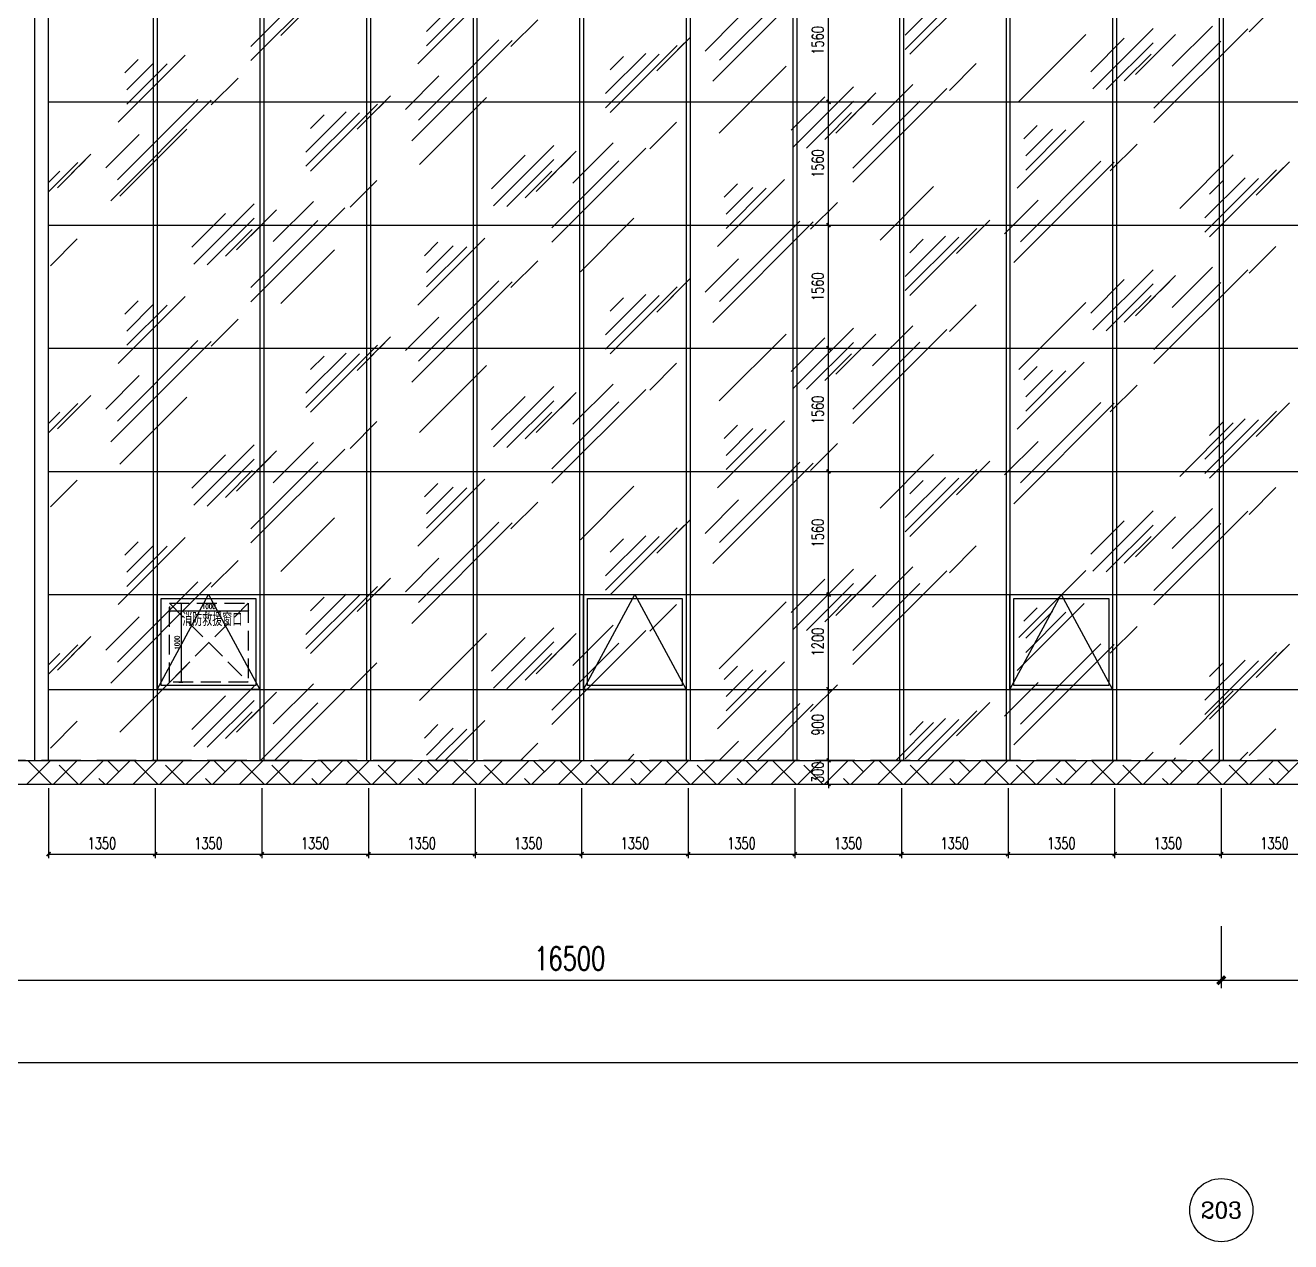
# Model space of a CAD drawing. Extents: x -2377130 to 293730, y -2 to 754590.
# Drawn here: x -1351760 to -1335735, y 511142 to 526549 of the extents above; entities that cross this region are included whole.
import ezdxf
from ezdxf.enums import TextEntityAlignment as Align

# ---------------------------------------------------------------- set-up
doc = ezdxf.new("R2010")
doc.units = 0
doc.header["$LTSCALE"] = 1000
doc.header["$MEASUREMENT"] = 0
for name, pattern in [('__DASH', [0.35, 0.25, -0.1]), ('DASH', [0.35, 0.25, -0.1]), ('DOTE', [2.42, 2, -0.2, 0.02, -0.2])]:
    doc.linetypes.add(name, pattern=pattern)
doc.layers.get('Defpoints').update_dxf_attribs({"color": 210})
for name, color, linetype in [('A-AXIS-D', 1, 'Continuous'), ('A-AXIS-DOTE', 14, 'DOTE'), ('A-AXIS-DP', 126, 'Continuous'), ('A-HATCH-2', 251, 'Continuous'), ('A-LIN-V', 9, 'Continuous'), ('A-WINDOW', 140, 'Continuous'), ('AS-WALL', 40, 'Continuous'), ('PUB_DIM', 3, 'Continuous'), ('PUB_TEXT', 7, 'Continuous'), ('建-文字', 7, 'Continuous')]:
    doc.layers.add(name, color=color, linetype=linetype)
doc.layers.add('A-WALL-HATCH', color=8, linetype='Continuous', lineweight=13)
doc.styles.add('_TCH_AXIS', font='COMPLEX', dxfattribs={"bigfont": 'GBCBIG'})
doc.styles.add('_TCH_DIM_T3', font='SIMPLEX', dxfattribs={"width": 0.705882, "bigfont": 'GBCBIG'})
doc.styles.add('A-DIM_T3', font='SIMPLEX', dxfattribs={"width": 0.705882, "bigfont": 'GBCBIG'})
doc.styles.add('A-STANDARD', font='SIMPLEX', dxfattribs={"bigfont": 'GBCBIG'})
doc.dimstyles.new('_TCH_ARCH&&20', dxfattribs={"dimtxt": 59.5, "dimasz": 20, "dimexe": 20, "dimexo": 20, "dimgap": 25.25, "dimtad": 1, "dimdec": 0, "dimzin": 0, "dimdsep": 46, "dimtxsty": '_TCH_DIM_T3', "dimblk": 'ARCHTICK', "dimcen": 0.09, "dimclrt": 7, "dimazin": 2, "dimtfac": 1, "dimtdec": 0, "dimtix": 1, "dimtmove": 2, "dimatfit": 3, "dimfxl": 0, "dimtolj": 1, "dimtzin": 0, "dimarcsym": 0})
doc.dimstyles.new('A-DIM&&100', dxfattribs={"dimtxt": 297.5, "dimasz": 100, "dimexe": 100, "dimexo": 100, "dimgap": 126.25, "dimtad": 1, "dimdec": 0, "dimzin": 0, "dimdsep": 46, "dimtxsty": 'A-DIM_T3', "dimblk": 'ARCHTICK', "dimcen": 0.09, "dimclrt": 7, "dimazin": 2, "dimtfac": 1, "dimtdec": 0, "dimtix": 1, "dimtmove": 2, "dimatfit": 3, "dimfxl": 0, "dimtolj": 1, "dimtzin": 0, "dimarcsym": 0})

# ---------------------------------------------------------------- blocks, each defined once
blk = doc.blocks.new('_ArchTick')
at = {"color": 0, "linetype": 'ByBlock', "const_width": 0.4}
blk.add_lwpolyline([(-0.5, -0.5), (0.5, 0.5)], dxfattribs=at)
blk = doc.blocks.new('*D737')
at = {"layer": 'A-AXIS-D', "color": 0, "lineweight": -2}
for p, q in [((-1370265, 515140), (-1370265, 513313)), ((-1286465, 515140), (-1286465, 513313)), ((-1370265, 513413), (-1286465, 513413))]:
    blk.add_line(p, q, dxfattribs=at)
at = {"layer": 'Defpoints', "color": 0}
for p in [(-1370265, 515240), (-1286465, 515240), (-1286465, 513413)]:
    blk.add_point(p, dxfattribs=at)
at = {"layer": 'A-AXIS-D', "color": 0, "lineweight": -2, "xscale": 100, "yscale": 100, "zscale": 100, "rotation": 180}
blk.add_blockref('_ArchTick', (-1370265, 513413), dxfattribs=at)
at = {"layer": 'A-AXIS-D', "color": 0, "lineweight": -2, "xscale": 100, "yscale": 100, "zscale": 100}
blk.add_blockref('_ArchTick', (-1286465, 513413), dxfattribs=at)
at = {"layer": 'A-AXIS-D', "color": 7, "insert": (-1328365, 513688), "char_height": 297.5, "attachment_point": 5, "style": 'A-DIM_T3'}
blk.add_mtext('\\A1;83800', dxfattribs=at)
blk = doc.blocks.new('*D728')
at = {"layer": 'A-AXIS-D', "color": 0, "lineweight": -2}
for p, q in [((-1336615, 515140), (-1336615, 514353)), ((-1320115, 515140), (-1320115, 514353)), ((-1336615, 514453), (-1320115, 514453))]:
    blk.add_line(p, q, dxfattribs=at)
at = {"layer": 'Defpoints', "color": 0}
for p in [(-1336615, 515240), (-1320115, 515240), (-1320115, 514453)]:
    blk.add_point(p, dxfattribs=at)
at = {"layer": 'A-AXIS-D', "color": 0, "lineweight": -2, "xscale": 100, "yscale": 100, "zscale": 100, "rotation": 180}
blk.add_blockref('_ArchTick', (-1336615, 514453), dxfattribs=at)
at = {"layer": 'A-AXIS-D', "color": 0, "lineweight": -2, "xscale": 100, "yscale": 100, "zscale": 100}
blk.add_blockref('_ArchTick', (-1320115, 514453), dxfattribs=at)
at = {"layer": 'A-AXIS-D', "color": 7, "insert": (-1328365, 514728), "char_height": 297.5, "attachment_point": 5, "style": 'A-DIM_T3'}
blk.add_mtext('\\A1;16500', dxfattribs=at)
blk = doc.blocks.new('*D727')
at = {"layer": 'A-AXIS-D', "color": 0, "lineweight": -2}
for p, q in [((-1353115, 515140), (-1353115, 514353)), ((-1336615, 515140), (-1336615, 514353)), ((-1353115, 514453), (-1336615, 514453))]:
    blk.add_line(p, q, dxfattribs=at)
at = {"layer": 'Defpoints', "color": 0}
for p in [(-1353115, 515240), (-1336615, 515240), (-1336615, 514453)]:
    blk.add_point(p, dxfattribs=at)
at = {"layer": 'A-AXIS-D', "color": 0, "lineweight": -2, "xscale": 100, "yscale": 100, "zscale": 100, "rotation": 180}
blk.add_blockref('_ArchTick', (-1353115, 514453), dxfattribs=at)
at = {"layer": 'A-AXIS-D', "color": 0, "lineweight": -2, "xscale": 100, "yscale": 100, "zscale": 100}
blk.add_blockref('_ArchTick', (-1336615, 514453), dxfattribs=at)
at = {"layer": 'A-AXIS-D', "color": 7, "insert": (-1344865, 514728), "char_height": 297.5, "attachment_point": 5, "style": 'A-DIM_T3'}
blk.add_mtext('\\A1;16500', dxfattribs=at)
blk = doc.blocks.new('*D717')
at = {"layer": 'Defpoints', "color": 0}
for p in [(-1349936, 519207), (-1348936, 519207), (-1348936, 519134)]:
    blk.add_point(p, dxfattribs=at)
at = {"layer": 'PUB_DIM', "color": 0, "lineweight": -2}
for p, q in [((-1349936, 519187), (-1349936, 519114)), ((-1349936, 519134), (-1348936, 519134)), ((-1348936, 519187), (-1348936, 519114))]:
    blk.add_line(p, q, dxfattribs=at)
at = {"layer": 'PUB_DIM', "color": 0, "lineweight": -2, "xscale": 20, "yscale": 20, "zscale": 20, "rotation": 180}
blk.add_blockref('_ArchTick', (-1349936, 519134), dxfattribs=at)
at = {"layer": 'PUB_DIM', "color": 0, "lineweight": -2, "xscale": 20, "yscale": 20, "zscale": 20}
blk.add_blockref('_ArchTick', (-1348936, 519134), dxfattribs=at)
at = {"layer": 'PUB_DIM', "color": 7, "insert": (-1349436, 519189), "char_height": 59.5, "attachment_point": 5, "style": '_TCH_DIM_T3'}
blk.add_mtext('\\A1;1000', dxfattribs=at)
blk = doc.blocks.new('*D718')
at = {"layer": 'Defpoints', "color": 0}
for p in [(-1349835, 519229), (-1349783, 519229), (-1349835, 518229)]:
    blk.add_point(p, dxfattribs=at)
at = {"layer": 'PUB_DIM', "color": 0, "lineweight": -2}
for p, q in [((-1349815, 519229), (-1349763, 519229)), ((-1349783, 518229), (-1349783, 519229)), ((-1349815, 518229), (-1349763, 518229))]:
    blk.add_line(p, q, dxfattribs=at)
at = {"layer": 'PUB_DIM', "color": 0, "lineweight": -2, "xscale": 20, "yscale": 20, "zscale": 20}
for p, rotation in [((-1349783, 519229), 90), ((-1349783, 518229), 270)]:
    blk.add_blockref('_ArchTick', p, dxfattribs=dict(at, rotation=rotation))
at = {"layer": 'PUB_DIM', "color": 7, "insert": (-1349838, 518729), "char_height": 59.5, "attachment_point": 5, "rotation": 90, "style": '_TCH_DIM_T3'}
blk.add_mtext('\\A1;1000', dxfattribs=at)

msp = doc.modelspace()

# ---------------------------------------------------------------- linework, layer by layer
at = {"layer": 'A-AXIS-D', "color": 8}
msp.add_circle((-1336613.9, 511541.7), 400, dxfattribs=at)
at = {"layer": 'A-AXIS-DOTE', "color": 8, "linetype": '__DASH', "ltscale": 2}
msp.add_line((-1278255.9, 517237.5), (-1378474.1, 517237.5), dxfattribs=at)
at = {"layer": 'A-AXIS-DP', "color": 8}
for p, q in [((-1341587.5, 525577.5), (-1341587.5, 527137.5)), ((-1341750, 525577.5), (-1341537.5, 525577.5)), ((-1341750, 525577.5), (-1341537.5, 525577.5)), ((-1341587.5, 524017.5), (-1341587.5, 525577.5)), ((-1341750, 524017.5), (-1341537.5, 524017.5)), ((-1341750, 524017.5), (-1341537.5, 524017.5)), ((-1341587.5, 522457.5), (-1341587.5, 524017.5)), ((-1341750, 522457.5), (-1341537.5, 522457.5)), ((-1341750, 522457.5), (-1341537.5, 522457.5)), ((-1341587.5, 520897.5), (-1341587.5, 522457.5)), ((-1341750, 520897.5), (-1341537.5, 520897.5)), ((-1341750, 520897.5), (-1341537.5, 520897.5)), ((-1341587.5, 519337.5), (-1341587.5, 520897.5)), ((-1341750, 519337.5), (-1341537.5, 519337.5)), ((-1341750, 519337.5), (-1341537.5, 519337.5)), ((-1341587.5, 518137.5), (-1341587.5, 519337.5)), ((-1341750, 518137.5), (-1341537.5, 518137.5)), ((-1341750, 518137.5), (-1341537.5, 518137.5)), ((-1341587.5, 517237.5), (-1341587.5, 518137.5)), ((-1341587.5, 517237.5), (-1341587.5, 517287.5)), ((-1341750, 517237.5), (-1341537.5, 517237.5)), ((-1341750, 517237.5), (-1341537.5, 517237.5)), ((-1341587.5, 516937.5), (-1341587.5, 517237.5)), ((-1351465, 516887.5), (-1351465, 516000)), ((-1350115, 516887.5), (-1350115, 516000)), ((-1350115, 516887.5), (-1350115, 516000)), ((-1348765, 516887.5), (-1348765, 516000)), ((-1348765, 516887.5), (-1348765, 516000)), ((-1347415, 516887.5), (-1347415, 516000)), ((-1347415, 516887.5), (-1347415, 516000)), ((-1346065, 516887.5), (-1346065, 516000)), ((-1346065, 516887.5), (-1346065, 516000)), ((-1344715, 516887.5), (-1344715, 516000)), ((-1344715, 516887.5), (-1344715, 516000)), ((-1343365, 516887.5), (-1343365, 516000)), ((-1343365, 516887.5), (-1343365, 516000)), ((-1342015, 516887.5), (-1342015, 516000)), ((-1342015, 516887.5), (-1342015, 516000)), ((-1341750, 516937.5), (-1341537.5, 516937.5)), ((-1341587.5, 516937.5), (-1341587.5, 516887.5)), ((-1340665, 516887.5), (-1340665, 516000)), ((-1340665, 516887.5), (-1340665, 516000)), ((-1339315, 516887.5), (-1339315, 516000)), ((-1339315, 516887.5), (-1339315, 516000)), ((-1337965, 516887.5), (-1337965, 516000)), ((-1337965, 516887.5), (-1337965, 516000)), ((-1336615, 516887.5), (-1336615, 516000)), ((-1336615, 516887.5), (-1336615, 516000)), ((-1351465, 516050), (-1350115, 516050)), ((-1350115, 516050), (-1348765, 516050)), ((-1348765, 516050), (-1347415, 516050)), ((-1347415, 516050), (-1346065, 516050)), ((-1346065, 516050), (-1344715, 516050)), ((-1344715, 516050), (-1343365, 516050)), ((-1343365, 516050), (-1342015, 516050)), ((-1342015, 516050), (-1340665, 516050)), ((-1340665, 516050), (-1339315, 516050)), ((-1339315, 516050), (-1337965, 516050)), ((-1337965, 516050), (-1336615, 516050)), ((-1336615, 516050), (-1335265, 516050))]:
    msp.add_line(p, q, dxfattribs=at)
at = {"layer": 'A-HATCH-2', "color": 8, "linetype": 'Continuous'}
for p, q in [((-1351637.9, 517237.5), (-1351637.9, 534887.5)), ((-1351741.6, 516937.5), (-1351441.6, 517237.5)), ((-1351427.8, 516937.5), (-1351727.8, 517237.5)), ((-1351404.8, 516937.5), (-1351104.8, 517237.5)), ((-1351091, 516937.5), (-1351332.1, 517178.6)), ((-1351068.1, 516937.5), (-1350768.1, 517237.5)), ((-1350731.3, 516937.5), (-1350431.3, 517237.5)), ((-1350574.4, 517094.4), (-1350717.5, 517237.5)), ((-1350394.6, 516937.5), (-1350094.6, 517237.5)), ((-1350080.7, 516937.5), (-1350380.7, 517237.5)), ((-1350057.8, 516937.5), (-1349757.8, 517237.5)), ((-1349744, 516937.5), (-1349985.1, 517178.6)), ((-1349721, 516937.5), (-1349421, 517237.5)), ((-1349384.3, 516937.5), (-1349084.3, 517237.5)), ((-1349227.4, 517094.4), (-1349370.4, 517237.5)), ((-1349047.5, 516937.5), (-1348747.5, 517237.5)), ((-1348733.7, 516937.5), (-1349033.7, 517237.5)), ((-1348710.8, 516937.5), (-1348410.8, 517237.5)), ((-1348396.9, 516937.5), (-1348638, 517178.6)), ((-1348374, 516937.5), (-1348074, 517237.5)), ((-1348037.2, 516937.5), (-1347737.2, 517237.5)), ((-1347880.3, 517094.4), (-1348023.4, 517237.5)), ((-1347700.5, 516937.5), (-1347400.5, 517237.5)), ((-1347386.6, 516937.5), (-1347686.6, 517237.5)), ((-1347363.7, 516937.5), (-1347063.7, 517237.5)), ((-1347049.9, 516937.5), (-1347291, 517178.6)), ((-1347027, 516937.5), (-1346727, 517237.5)), ((-1346690.2, 516937.5), (-1346390.2, 517237.5)), ((-1346533.3, 517094.4), (-1346676.4, 517237.5)), ((-1346353.4, 516937.5), (-1346053.4, 517237.5)), ((-1346039.6, 516937.5), (-1346339.6, 517237.5)), ((-1346016.7, 516937.5), (-1345716.7, 517237.5)), ((-1345702.8, 516937.5), (-1345943.9, 517178.6)), ((-1345679.9, 516937.5), (-1345379.9, 517237.5)), ((-1345343.2, 516937.5), (-1345043.2, 517237.5)), ((-1345186.2, 517094.4), (-1345329.3, 517237.5)), ((-1345006.4, 516937.5), (-1344706.4, 517237.5)), ((-1344692.6, 516937.5), (-1344992.6, 517237.5)), ((-1344669.6, 516937.5), (-1344369.6, 517237.5)), ((-1344355.8, 516937.5), (-1344596.9, 517178.6)), ((-1344332.9, 516937.5), (-1344032.9, 517237.5)), ((-1343996.1, 516937.5), (-1343696.1, 517237.5)), ((-1343839.2, 517094.4), (-1343982.3, 517237.5)), ((-1343659.4, 516937.5), (-1343359.4, 517237.5)), ((-1343345.5, 516937.5), (-1343645.5, 517237.5)), ((-1343322.6, 516937.5), (-1343022.6, 517237.5)), ((-1343008.8, 516937.5), (-1343249.9, 517178.6)), ((-1342985.8, 516937.5), (-1342685.8, 517237.5)), ((-1342649.1, 516937.5), (-1342349.1, 517237.5)), ((-1342492.2, 517094.4), (-1342635.2, 517237.5)), ((-1342312.3, 516937.5), (-1342012.3, 517237.5)), ((-1341998.5, 516937.5), (-1342298.5, 517237.5)), ((-1341975.6, 516937.5), (-1341675.6, 517237.5)), ((-1341661.7, 516937.5), (-1341902.8, 517178.6)), ((-1341638.8, 516937.5), (-1341338.8, 517237.5)), ((-1341302, 516937.5), (-1341002, 517237.5)), ((-1341145.1, 517094.4), (-1341288.2, 517237.5)), ((-1340965.3, 516937.5), (-1340665.3, 517237.5)), ((-1340651.4, 516937.5), (-1340951.4, 517237.5)), ((-1340628.5, 516937.5), (-1340328.5, 517237.5)), ((-1340314.7, 516937.5), (-1340555.8, 517178.6)), ((-1340291.8, 516937.5), (-1339991.8, 517237.5)), ((-1339955, 516937.5), (-1339655, 517237.5)), ((-1339798.1, 517094.4), (-1339941.2, 517237.5)), ((-1339618.2, 516937.5), (-1339318.2, 517237.5)), ((-1339304.4, 516937.5), (-1339604.4, 517237.5)), ((-1339281.5, 516937.5), (-1338981.5, 517237.5)), ((-1338967.6, 516937.5), (-1339208.8, 517178.6)), ((-1338944.7, 516937.5), (-1338644.7, 517237.5)), ((-1338608, 516937.5), (-1338308, 517237.5)), ((-1338451, 517094.4), (-1338594.1, 517237.5)), ((-1338271.2, 516937.5), (-1337971.2, 517237.5)), ((-1337957.4, 516937.5), (-1338257.4, 517237.5)), ((-1337934.4, 516937.5), (-1337634.4, 517237.5)), ((-1337620.6, 516937.5), (-1337861.7, 517178.6)), ((-1337597.7, 516937.5), (-1337297.7, 517237.5)), ((-1337260.9, 516937.5), (-1336960.9, 517237.5)), ((-1337104, 517094.4), (-1337247.1, 517237.5)), ((-1336924.2, 516937.5), (-1336624.2, 517237.5)), ((-1336610.3, 516937.5), (-1336910.3, 517237.5)), ((-1336587.4, 516937.5), (-1336287.4, 517237.5)), ((-1336273.6, 516937.5), (-1336514.7, 517178.6)), ((-1336250.7, 516937.5), (-1335950.7, 517237.5)), ((-1335913.9, 516937.5), (-1335613.9, 517237.5)), ((-1335757, 517094.4), (-1335900.1, 517237.5)), ((-1350754.2, 516937.5), (-1350827, 517010.2)), ((-1349407.2, 516937.5), (-1349479.9, 517010.2)), ((-1348060.2, 516937.5), (-1348132.9, 517010.2)), ((-1346713.1, 516937.5), (-1346785.8, 517010.2)), ((-1345366.1, 516937.5), (-1345438.8, 517010.2)), ((-1344019, 516937.5), (-1344091.8, 517010.2)), ((-1342672, 516937.5), (-1342744.7, 517010.2)), ((-1341325, 516937.5), (-1341397.7, 517010.2)), ((-1339977.9, 516937.5), (-1340050.7, 517010.2)), ((-1338630.9, 516937.5), (-1338703.6, 517010.2)), ((-1337283.8, 516937.5), (-1337356.6, 517010.2)), ((-1335936.8, 516937.5), (-1336009.5, 517010.2))]:
    msp.add_line(p, q, dxfattribs=at)
at = {"layer": 'A-HATCH-2', "color": 8}
for p, q in [((-1351465, 525577.5), (-1328515, 525577.5)), ((-1351465, 524017.5), (-1328515, 524017.5)), ((-1351465, 522457.5), (-1328515, 522457.5)), ((-1351465, 520897.5), (-1328515, 520897.5)), ((-1351465, 519337.5), (-1328515, 519337.5)), ((-1351465, 518137.5), (-1328515, 518137.5))]:
    msp.add_line(p, q, dxfattribs=at)
at = {"layer": 'A-LIN-V', "color": 8}
for p, q in [((-1351465, 517237.5), (-1351465, 534887.5)), ((-1370265, 517237.5), (-1286465, 517237.5))]:
    msp.add_line(p, q, dxfattribs=at)
at = {"layer": 'A-LIN-V', "color": 8, "linetype": 'DASH'}
msp.add_lwpolyline([(-1349935.8, 519228.7), (-1348935.8, 519228.7), (-1348935.8, 518228.7), (-1349935.8, 518228.7)], close=True, dxfattribs=at)
for points in [[(-1349935.8, 519228.7), (-1348935.8, 518228.7)], [(-1348935.8, 519228.7), (-1349935.8, 518228.7)]]:
    msp.add_lwpolyline(points, dxfattribs=at)
at = {"layer": 'A-WALL-HATCH', "color": 8, "linetype": 'Continuous'}
for p, q in [((-1348902.9, 526101.6), (-1347715, 527289.5)), ((-1348902.9, 526281.6), (-1348054.4, 527130.1)), ((-1348525.1, 526419.4), (-1347846.3, 527098.2)), ((-1343054.8, 525840.3), (-1341782, 527113.1)), ((-1342969.9, 526105.2), (-1341951.7, 527123.4)), ((-1346789.2, 526060.6), (-1345940.7, 526909.1)), ((-1340617.4, 526423), (-1340108.3, 526932.1)), ((-1340617.4, 526243), (-1339938.6, 526921.8)), ((-1340557.4, 526183), (-1339708.9, 527031.6)), ((-1346679.5, 526470.3), (-1346340.1, 526809.7)), ((-1346679.5, 526290.3), (-1346170.4, 526799.4)), ((-1336261.8, 526463.9), (-1335922.4, 526803.3)), ((-1345609.5, 526280.3), (-1345270.1, 526619.7)), ((-1343152.1, 526223), (-1342727.9, 526647.3)), ((-1339177.4, 525584.8), (-1338328.9, 526433.3)), ((-1338241.5, 525744.2), (-1337477.8, 526507.9)), ((-1337701.8, 525923.9), (-1337192.7, 526433)), ((-1337467.8, 525317.9), (-1336279.9, 526505.8)), ((-1337236.1, 526029.6), (-1336727, 526538.8)), ((-1346866.5, 525083.3), (-1345593.7, 526356.1)), ((-1346781.6, 525348.2), (-1345763.4, 526366.4)), ((-1344352.1, 525443), (-1343503.6, 526291.5)), ((-1343763.9, 525971.2), (-1343339.6, 526395.5)), ((-1343583.9, 526151.2), (-1343414.2, 526320.9)), ((-1338266.4, 525959.3), (-1337842.1, 526383.6)), ((-1338071.8, 525733.9), (-1337477.8, 526327.9)), ((-1337521.8, 526103.9), (-1337267.2, 526358.5)), ((-1337467.8, 525497.9), (-1336619.3, 526346.4)), ((-1350583.9, 525320.6), (-1349735.4, 526169.1)), ((-1350499.1, 525945.4), (-1350329.4, 526115.1)), ((-1344412.1, 525683), (-1343903, 526192.1)), ((-1344412.1, 525503), (-1343733.3, 526181.8)), ((-1344352.1, 525983), (-1344182.4, 526152.7)), ((-1337842.1, 525843.6), (-1337502.7, 526183)), ((-1350474.2, 525730.3), (-1350134.8, 526069.7)), ((-1350474.2, 525550.3), (-1349965.1, 526059.4)), ((-1342972.1, 525184.2), (-1342123.6, 526032.7)), ((-1340056.5, 525723.9), (-1339717.1, 526063.3)), ((-1349404.3, 525540.3), (-1349064.8, 525879.7)), ((-1346946.9, 525483), (-1346522.6, 525907.2)), ((-1341030.8, 525289.6), (-1340521.7, 525798.7)), ((-1347558.6, 525231.2), (-1347134.4, 525655.4)), ((-1346766.9, 524783.5), (-1345918.3, 525632.1)), ((-1342061.1, 525219.3), (-1341636.8, 525643.6)), ((-1342036.2, 525004.2), (-1341272.6, 525767.8)), ((-1341496.5, 525183.9), (-1340987.4, 525693)), ((-1341316.5, 525363.9), (-1341062, 525618.5)), ((-1341279.5, 524560.9), (-1340091.6, 525748.8)), ((-1350678.2, 524326.3), (-1349405.4, 525599.1)), ((-1350593.3, 524591.2), (-1349575.1, 525609.4)), ((-1348146.9, 524703), (-1347298.3, 525551.5)), ((-1347378.6, 525411.2), (-1347208.9, 525580.9)), ((-1341866.5, 524993.9), (-1341272.6, 525587.8)), ((-1341279.5, 524740.9), (-1340431, 525589.4)), ((-1348206.9, 524943), (-1347697.7, 525452.1)), ((-1348206.9, 524763), (-1347528, 525441.8)), ((-1348146.9, 525243), (-1347977.2, 525412.7)), ((-1343851.3, 524983.9), (-1343511.8, 525323.3)), ((-1341636.8, 525103.6), (-1341297.4, 525443)), ((-1339199.7, 524486), (-1338351.2, 525334.5)), ((-1350741.6, 524742.9), (-1350317.3, 525167.2)), ((-1350561.6, 524382.9), (-1349713.1, 525231.5)), ((-1339114.9, 525110.8), (-1338945.2, 525280.5)), ((-1339090, 524895.7), (-1338750.6, 525235.1)), ((-1339090, 524715.7), (-1338580.9, 525224.8)), ((-1345831, 524264.1), (-1345067.3, 525027.8)), ((-1345091.2, 523803.9), (-1343903.3, 524991.8)), ((-1344825.5, 524549.6), (-1344316.4, 525058.7)), ((-1338020.1, 524705.7), (-1337680.6, 525045.1)), ((-1351353.4, 524491.2), (-1350929.1, 524915.4)), ((-1351173.4, 524671.2), (-1351003.7, 524840.9)), ((-1345855.8, 524479.3), (-1345431.6, 524903.5)), ((-1345661.3, 524253.8), (-1345067.3, 524847.8)), ((-1345291.3, 524443.9), (-1344782.1, 524953)), ((-1345111.3, 524623.9), (-1344856.7, 524878.4)), ((-1345091.2, 523983.9), (-1344242.7, 524832.4)), ((-1339243.1, 523542.6), (-1337970.3, 524815.4)), ((-1339158.2, 523807.5), (-1338140, 524825.7)), ((-1337140.9, 524227.1), (-1336462.1, 524906)), ((-1336174.4, 524396.6), (-1335750.2, 524820.8)), ((-1351465, 524439.5), (-1351093.1, 524811.5)), ((-1351465, 524559.5), (-1351322.8, 524701.8)), ((-1345431.6, 524363.5), (-1345092.2, 524703)), ((-1336762.7, 523868.4), (-1335914.1, 524716.9)), ((-1335994.4, 524576.6), (-1335824.7, 524746.3)), ((-1347646, 524243.8), (-1347306.6, 524583.2)), ((-1342994.5, 523745.9), (-1342146, 524594.5)), ((-1342909.6, 524370.8), (-1342739.9, 524540.5)), ((-1342884.8, 524155.6), (-1342545.4, 524495.1)), ((-1340935.7, 523826.5), (-1340256.8, 524505.3)), ((-1336822.7, 524108.4), (-1336313.5, 524617.5)), ((-1336822.7, 523928.4), (-1336143.8, 524607.2)), ((-1336762.7, 524408.4), (-1336593, 524578.1)), ((-1342884.8, 523975.6), (-1342375.7, 524484.8)), ((-1349625.7, 523524.1), (-1348862, 524287.8)), ((-1349086, 523703.8), (-1348576.9, 524212.9)), ((-1348902.9, 523046.9), (-1347715, 524234.8)), ((-1348620.3, 523809.5), (-1348111.2, 524318.7)), ((-1341814.8, 523965.6), (-1341475.4, 524305)), ((-1339357.4, 523908.3), (-1338933.1, 524332.6)), ((-1349650.6, 523739.3), (-1349226.3, 524163.5)), ((-1349456, 523513.8), (-1348862, 524107.8)), ((-1348906, 523883.8), (-1348651.4, 524138.4)), ((-1348902.9, 523226.9), (-1348054.4, 524075.4)), ((-1344730.4, 523425.9), (-1344051.6, 524104.7)), ((-1343054.8, 522785.6), (-1341782, 524058.4)), ((-1342969.9, 523050.5), (-1341951.7, 524068.7)), ((-1339969.2, 523656.5), (-1339544.9, 524080.8)), ((-1349226.3, 523623.5), (-1348886.9, 523962.9)), ((-1346789.2, 523005.9), (-1345940.7, 523854.4)), ((-1340617.4, 523368.3), (-1340108.3, 523877.4)), ((-1340617.4, 523188.3), (-1339938.6, 523867.1)), ((-1340557.4, 523128.3), (-1339708.9, 523976.9)), ((-1339789.2, 523836.5), (-1339619.5, 524006.2)), ((-1351440.7, 523503.8), (-1351101.3, 523843.2)), ((-1348525.1, 523025.3), (-1347846.3, 523704.1)), ((-1346704.4, 523630.8), (-1346534.7, 523800.5)), ((-1346679.5, 523415.6), (-1346340.1, 523755)), ((-1346679.5, 523235.6), (-1346170.4, 523744.7)), ((-1340557.4, 523668.3), (-1340387.7, 523838)), ((-1336261.8, 523409.2), (-1335922.4, 523748.6)), ((-1345609.5, 523225.6), (-1345270.1, 523565)), ((-1343152.1, 523168.3), (-1342727.9, 523592.6)), ((-1338241.5, 522689.5), (-1337477.8, 523453.2)), ((-1337701.8, 522869.2), (-1337192.7, 523378.3)), ((-1337467.8, 522263.2), (-1336279.9, 523451.1)), ((-1337236.1, 522974.9), (-1336727, 523484.1)), ((-1346866.5, 522028.6), (-1345593.7, 523301.4)), ((-1346781.6, 522293.5), (-1345763.4, 523311.7)), ((-1344352.1, 522388.3), (-1343503.6, 523236.8)), ((-1343763.9, 522916.5), (-1343339.6, 523340.8)), ((-1343583.9, 523096.5), (-1343414.2, 523266.2)), ((-1338266.4, 522904.6), (-1337842.1, 523328.9)), ((-1338071.8, 522679.2), (-1337477.8, 523273.2)), ((-1337521.8, 523049.2), (-1337267.2, 523303.8)), ((-1337467.8, 522443.2), (-1336619.3, 523291.7)), ((-1350583.9, 522265.9), (-1349735.4, 523114.4)), ((-1350499.1, 522890.7), (-1350329.4, 523060.4)), ((-1344412.1, 522628.3), (-1343903, 523137.4)), ((-1344412.1, 522448.3), (-1343733.3, 523127.1)), ((-1344352.1, 522928.3), (-1344182.4, 523098)), ((-1337842.1, 522788.9), (-1337502.7, 523128.3)), ((-1350474.2, 522675.6), (-1350134.8, 523015)), ((-1350474.2, 522495.6), (-1349965.1, 523004.7)), ((-1340056.5, 522669.2), (-1339717.1, 523008.6)), ((-1339177.4, 522190.7), (-1338328.9, 523039.2)), ((-1349404.3, 522485.6), (-1349064.8, 522825)), ((-1346946.9, 522428.3), (-1346522.6, 522852.5)), ((-1341030.8, 522234.9), (-1340521.7, 522744)), ((-1347558.6, 522176.5), (-1347134.4, 522600.7)), ((-1342972.1, 521790.1), (-1342123.6, 522638.6)), ((-1342061.1, 522164.6), (-1341636.8, 522588.9)), ((-1342036.2, 521949.5), (-1341272.6, 522713.1)), ((-1341496.5, 522129.2), (-1340987.4, 522638.3)), ((-1341279.5, 521506.2), (-1340091.6, 522694.1)), ((-1350678.2, 521271.6), (-1349405.4, 522544.4)), ((-1350593.3, 521536.5), (-1349575.1, 522554.7)), ((-1348146.9, 521648.3), (-1347298.3, 522496.8)), ((-1347378.6, 522356.5), (-1347208.9, 522526.2)), ((-1341866.5, 521939.2), (-1341272.6, 522533.1)), ((-1341316.5, 522309.2), (-1341062, 522563.8)), ((-1341279.5, 521686.2), (-1340431, 522534.7)), ((-1348206.9, 521888.3), (-1347697.7, 522397.4)), ((-1348206.9, 521708.3), (-1347528, 522387.1)), ((-1348146.9, 522188.3), (-1347977.2, 522358)), ((-1343851.3, 521929.2), (-1343511.8, 522268.6)), ((-1341636.8, 522048.9), (-1341297.4, 522388.3)), ((-1339199.7, 521431.3), (-1338351.2, 522279.8)), ((-1350741.6, 521688.2), (-1350317.3, 522112.5)), ((-1346766.9, 521389.4), (-1345918.3, 522238)), ((-1339114.9, 522056.1), (-1338945.2, 522225.8)), ((-1339090, 521841), (-1338750.6, 522180.4)), ((-1339090, 521661), (-1338580.9, 522170.1)), ((-1345831, 521209.4), (-1345067.3, 521973.1)), ((-1345091.2, 520749.2), (-1343903.3, 521937.1)), ((-1344825.5, 521494.9), (-1344316.4, 522004)), ((-1338020.1, 521651), (-1337680.6, 521990.4)), ((-1351353.4, 521436.4), (-1350929.1, 521860.7)), ((-1351173.4, 521616.4), (-1351003.7, 521786.2)), ((-1350561.6, 520988.8), (-1349713.1, 521837.3)), ((-1345855.8, 521424.6), (-1345431.6, 521848.8)), ((-1345661.3, 521199.1), (-1345067.3, 521793.1)), ((-1345291.3, 521389.2), (-1344782.1, 521898.3)), ((-1345111.3, 521569.2), (-1344856.7, 521823.7)), ((-1345091.2, 520929.2), (-1344242.7, 521777.7)), ((-1339158.2, 520752.8), (-1338140, 521771)), ((-1351465, 521384.8), (-1351093.1, 521756.8)), ((-1351465, 521504.8), (-1351322.8, 521647)), ((-1345431.6, 521308.8), (-1345092.2, 521648.3)), ((-1339243.1, 520487.9), (-1337970.3, 521760.7)), ((-1336762.7, 520813.7), (-1335914.1, 521662.2)), ((-1336174.4, 521341.9), (-1335750.2, 521766.1)), ((-1335994.4, 521521.9), (-1335824.7, 521691.6)), ((-1347646, 521189.1), (-1347306.6, 521528.5)), ((-1342994.5, 520691.2), (-1342146, 521539.8)), ((-1342909.6, 521316.1), (-1342739.9, 521485.8)), ((-1337140.9, 520833), (-1336462.1, 521511.9)), ((-1336822.7, 521053.7), (-1336313.5, 521562.8)), ((-1336822.7, 520873.7), (-1336143.8, 521552.5)), ((-1336762.7, 521353.7), (-1336593, 521523.4)), ((-1342884.8, 521100.9), (-1342545.4, 521440.4)), ((-1342884.8, 520920.9), (-1342375.7, 521430.1)), ((-1349625.7, 520469.4), (-1348862, 521233.1)), ((-1349086, 520649.1), (-1348576.9, 521158.2)), ((-1348902.9, 519992.2), (-1347715, 521180.1)), ((-1348620.3, 520754.8), (-1348111.2, 521264)), ((-1341814.8, 520910.9), (-1341475.4, 521250.3)), ((-1339357.4, 520853.6), (-1338933.1, 521277.9)), ((-1349650.6, 520684.6), (-1349226.3, 521108.8)), ((-1349456, 520459.1), (-1348862, 521053.1)), ((-1348906, 520829.1), (-1348651.4, 521083.7)), ((-1348902.9, 520172.2), (-1348054.4, 521020.7)), ((-1343054.8, 519730.9), (-1341782, 521003.7)), ((-1342969.9, 519995.8), (-1341951.7, 521014)), ((-1340935.7, 520432.4), (-1340256.8, 521111.2)), ((-1339969.2, 520601.8), (-1339544.9, 521026.1)), ((-1349226.3, 520568.8), (-1348886.9, 520908.2)), ((-1340617.4, 520313.6), (-1340108.3, 520822.7)), ((-1340617.4, 520133.6), (-1339938.6, 520812.4)), ((-1340557.4, 520073.6), (-1339708.9, 520922.1)), ((-1339789.2, 520781.8), (-1339619.5, 520951.5)), ((-1351440.7, 520449.1), (-1351101.3, 520788.5)), ((-1346789.2, 519951.2), (-1345940.7, 520799.7)), ((-1346704.4, 520576.1), (-1346534.7, 520745.8)), ((-1346679.5, 520360.9), (-1346340.1, 520700.3)), ((-1346679.5, 520180.9), (-1346170.4, 520690)), ((-1344730.4, 520031.8), (-1344051.6, 520710.6)), ((-1340557.4, 520613.6), (-1340387.7, 520783.3)), ((-1336261.8, 520354.5), (-1335922.4, 520693.9)), ((-1345609.5, 520170.9), (-1345270.1, 520510.3)), ((-1343152.1, 520113.6), (-1342727.9, 520537.9)), ((-1338241.5, 519634.8), (-1337477.8, 520398.5)), ((-1337467.8, 519208.5), (-1336279.9, 520396.4)), ((-1337236.1, 519920.2), (-1336727, 520429.4)), ((-1348525.1, 519631.2), (-1347846.3, 520310)), ((-1346866.5, 518973.9), (-1345593.7, 520246.7)), ((-1346781.6, 519238.8), (-1345763.4, 520257)), ((-1344352.1, 519333.6), (-1343503.6, 520182.1)), ((-1343763.9, 519861.8), (-1343339.6, 520286.1)), ((-1343583.9, 520041.8), (-1343414.2, 520211.5)), ((-1338266.4, 519849.9), (-1337842.1, 520274.2)), ((-1338071.8, 519624.5), (-1337477.8, 520218.5)), ((-1337701.8, 519814.5), (-1337192.7, 520323.6)), ((-1337521.8, 519994.5), (-1337267.2, 520249.1)), ((-1337467.8, 519388.5), (-1336619.3, 520237)), ((-1350583.9, 519211.2), (-1349735.4, 520059.7)), ((-1344412.1, 519573.6), (-1343903, 520082.7)), ((-1344412.1, 519393.6), (-1343733.3, 520072.4)), ((-1344352.1, 519873.6), (-1344182.4, 520043.3)), ((-1337842.1, 519734.2), (-1337502.7, 520073.6)), ((-1350499.1, 519836), (-1350329.4, 520005.7)), ((-1350474.2, 519620.9), (-1350134.8, 519960.3)), ((-1350474.2, 519440.9), (-1349965.1, 519950)), ((-1340056.5, 519614.5), (-1339717.1, 519953.9)), ((-1349404.3, 519430.9), (-1349064.8, 519770.3)), ((-1346946.9, 519373.6), (-1346522.6, 519797.8)), ((-1341030.8, 519180.2), (-1340521.7, 519689.3)), ((-1347558.6, 519121.8), (-1347134.4, 519546)), ((-1342061.1, 519109.9), (-1341636.8, 519534.2)), ((-1342036.2, 518894.8), (-1341272.6, 519658.4)), ((-1341496.5, 519074.5), (-1340987.4, 519583.6)), ((-1341279.5, 518451.5), (-1340091.6, 519639.4)), ((-1339177.4, 518796.6), (-1338328.9, 519645.1)), ((-1350678.2, 518216.9), (-1349405.4, 519489.7)), ((-1350593.3, 518481.8), (-1349575.1, 519500)), ((-1348146.9, 518593.6), (-1347298.3, 519442.1)), ((-1347378.6, 519301.8), (-1347208.9, 519471.5)), ((-1341866.5, 518884.5), (-1341272.6, 519478.4)), ((-1341316.5, 519254.5), (-1341062, 519509.1)), ((-1341279.5, 518631.5), (-1340431, 519480)), ((-1348206.9, 518833.6), (-1347697.7, 519342.7)), ((-1348206.9, 518653.6), (-1347528, 519332.4)), ((-1348146.9, 519133.6), (-1347977.2, 519303.3)), ((-1343851.3, 518874.5), (-1343511.8, 519213.9)), ((-1342972.1, 518395.9), (-1342123.6, 519244.5)), ((-1341636.8, 518994.2), (-1341297.4, 519333.6)), ((-1339199.7, 518376.6), (-1338351.2, 519225.1)), ((-1350741.6, 518633.5), (-1350317.3, 519057.8)), ((-1339114.9, 519001.4), (-1338945.2, 519171.1)), ((-1339090, 518786.3), (-1338750.6, 519125.7)), ((-1339090, 518606.3), (-1338580.9, 519115.4)), ((-1345831, 518154.7), (-1345067.3, 518918.4)), ((-1344825.5, 518440.2), (-1344316.4, 518949.3)), ((-1338020.1, 518596.3), (-1337680.6, 518935.7)), ((-1351353.4, 518381.7), (-1350929.1, 518806)), ((-1351173.4, 518561.7), (-1351003.7, 518731.5)), ((-1346766.9, 517995.3), (-1345918.3, 518843.9)), ((-1345855.8, 518369.9), (-1345431.6, 518794.1)), ((-1345661.3, 518144.4), (-1345067.3, 518738.4)), ((-1345291.3, 518334.5), (-1344782.1, 518843.6)), ((-1345111.3, 518514.5), (-1344856.7, 518769)), ((-1345091.2, 517694.5), (-1343903.3, 518882.4)), ((-1351465, 518330.1), (-1351093.1, 518702.1)), ((-1351465, 518450.1), (-1351322.8, 518592.3)), ((-1345431.6, 518254.1), (-1345092.2, 518593.6)), ((-1345091.2, 517874.5), (-1344242.7, 518723)), ((-1339243.1, 517433.2), (-1337970.3, 518706)), ((-1339158.2, 517698.1), (-1338140, 518716.3)), ((-1336762.7, 517759), (-1335914.1, 518607.5)), ((-1336174.4, 518287.2), (-1335750.2, 518711.4)), ((-1335994.4, 518467.2), (-1335824.7, 518636.9)), ((-1350561.6, 517594.7), (-1349713.1, 518443.2)), ((-1347646, 518134.4), (-1347306.6, 518473.8)), ((-1342994.5, 517636.5), (-1342146, 518485.1)), ((-1342909.6, 518261.4), (-1342739.9, 518431.1)), ((-1336822.7, 517999), (-1336313.5, 518508.1)), ((-1336822.7, 517819), (-1336143.8, 518497.8)), ((-1336762.7, 518299), (-1336593, 518468.7)), ((-1342884.8, 518046.2), (-1342545.4, 518385.6)), ((-1342884.8, 517866.2), (-1342375.7, 518375.4)), ((-1349625.7, 517414.7), (-1348862, 518178.4)), ((-1349086, 517594.4), (-1348576.9, 518103.5)), ((-1348620.3, 517700.1), (-1348111.2, 518209.3)), ((-1348603, 517237.5), (-1347715, 518125.4)), ((-1341814.8, 517856.2), (-1341475.4, 518195.6)), ((-1339357.4, 517798.9), (-1338933.1, 518223.2)), ((-1337140.9, 517438.9), (-1336462.1, 518117.7)), ((-1349650.6, 517629.8), (-1349226.3, 518054.1)), ((-1349456, 517404.4), (-1348862, 517998.4)), ((-1348906, 517774.4), (-1348651.4, 518029)), ((-1348783, 517237.5), (-1348054.4, 517966)), ((-1342673.6, 517237.5), (-1341951.7, 517959.3)), ((-1342493.6, 517237.5), (-1341782, 517949)), ((-1339969.2, 517547.1), (-1339544.9, 517971.4)), ((-1349226.3, 517514.1), (-1348886.9, 517853.5)), ((-1340617.4, 517258.9), (-1340108.3, 517768)), ((-1340338.9, 517237.5), (-1339708.9, 517867.4)), ((-1339789.2, 517727.1), (-1339619.5, 517896.8)), ((-1351440.7, 517394.4), (-1351101.3, 517733.8)), ((-1346704.4, 517521.4), (-1346534.7, 517691.1)), ((-1346679.5, 517306.2), (-1346340.1, 517645.6)), ((-1346568.3, 517237.5), (-1346170.4, 517635.3)), ((-1346448.3, 517237.5), (-1345940.7, 517745)), ((-1340736.5, 517237.5), (-1340256.8, 517717.1)), ((-1340557.4, 517558.9), (-1340387.7, 517728.6)), ((-1340458.9, 517237.5), (-1339938.6, 517757.7)), ((-1336261.8, 517299.8), (-1335922.4, 517639.2)), ((-1345488.3, 517237.5), (-1345270.1, 517455.6)), ((-1342973.6, 517237.5), (-1342727.9, 517483.2)), ((-1344130.6, 517237.5), (-1344051.6, 517316.5)), ((-1337584.2, 517237.5), (-1337477.8, 517343.8)), ((-1336864.2, 517237.5), (-1336727, 517374.7)), ((-1336384.2, 517237.5), (-1336279.9, 517341.7)), ((-1337224.2, 517237.5), (-1337192.7, 517268.9))]:
    msp.add_line(p, q, dxfattribs=at)
at = {"layer": 'A-WALL-HATCH', "color": 8}
msp.add_line((-1328515, 517237.5), (-1351465, 517237.5), dxfattribs=at)
at = {"layer": 'A-WINDOW', "color": 8}
for p, q in [((-1350140, 534887.5), (-1350140, 517237.5)), ((-1350090, 534887.5), (-1350090, 517237.5)), ((-1348790, 534887.5), (-1348790, 517237.5)), ((-1348740, 534887.5), (-1348740, 517237.5)), ((-1347440, 534887.5), (-1347440, 517237.5)), ((-1347390, 534887.5), (-1347390, 517237.5)), ((-1346090, 534887.5), (-1346090, 517237.5)), ((-1346040, 534887.5), (-1346040, 517237.5)), ((-1344740, 534887.5), (-1344740, 517237.5)), ((-1344690, 534887.5), (-1344690, 517237.5)), ((-1343390, 534887.5), (-1343390, 517237.5)), ((-1343340, 534887.5), (-1343340, 517237.5)), ((-1342040, 534887.5), (-1342040, 517237.5)), ((-1341990, 534887.5), (-1341990, 517237.5)), ((-1340690, 534887.5), (-1340690, 517237.5)), ((-1340640, 534887.5), (-1340640, 517237.5)), ((-1339340, 534887.5), (-1339340, 517237.5)), ((-1339290, 534887.5), (-1339290, 517237.5)), ((-1337990, 534887.5), (-1337990, 517237.5)), ((-1337940, 534887.5), (-1337940, 517237.5)), ((-1336640, 534887.5), (-1336640, 517237.5)), ((-1336590, 534887.5), (-1336590, 517237.5))]:
    msp.add_line(p, q, dxfattribs=at)
for points in [[(-1350090, 518137.5), (-1349440, 519337.5), (-1348790, 518137.5)], [(-1344690, 518137.5), (-1344040, 519337.5), (-1343390, 518137.5)], [(-1339290, 518137.5), (-1338640, 519337.5), (-1337990, 518137.5)]]:
    msp.add_lwpolyline(points, dxfattribs=at)
for points in [[(-1350090, 519337.5), (-1348790, 519337.5), (-1348790, 518137.5), (-1350090, 518137.5)], [(-1350040, 519287.5), (-1348840, 519287.5), (-1348840, 518187.5), (-1350040, 518187.5)], [(-1344690, 519337.5), (-1343390, 519337.5), (-1343390, 518137.5), (-1344690, 518137.5)], [(-1344640, 519287.5), (-1343440, 519287.5), (-1343440, 518187.5), (-1344640, 518187.5)], [(-1339290, 519337.5), (-1337990, 519337.5), (-1337990, 518137.5), (-1339290, 518137.5)], [(-1339240, 519287.5), (-1338040, 519287.5), (-1338040, 518187.5), (-1339240, 518187.5)]]:
    msp.add_lwpolyline(points, close=True, dxfattribs=at)
at = {"layer": 'AS-WALL', "color": 8}
msp.add_line((-1378474.1, 516937.5), (-1278255.9, 516937.5), dxfattribs=at)

# ---------------------------------------------------------------- block references
at = {"layer": 'A-AXIS-DP', "color": 8, "xscale": 50, "yscale": 50, "zscale": 50}
for p, rotation in [((-1341587.5, 525577.5), 270), ((-1341587.5, 525577.5), 90), ((-1341587.5, 524017.5), 270), ((-1341587.5, 524017.5), 90), ((-1341587.5, 522457.5), 270), ((-1341587.5, 522457.5), 90), ((-1341587.5, 520897.5), 270), ((-1341587.5, 520897.5), 90), ((-1341587.5, 519337.5), 270), ((-1341587.5, 519337.5), 90), ((-1341587.5, 518137.5), 270), ((-1341587.5, 518137.5), 90), ((-1341587.5, 517237.5), 270), ((-1341587.5, 517237.5), 270), ((-1341587.5, 516937.5), 90), ((-1351465, 516050), 180), ((-1350115, 516050), 180), ((-1348765, 516050), 180), ((-1347415, 516050), 180), ((-1346065, 516050), 180), ((-1344715, 516050), 180), ((-1343365, 516050), 180), ((-1342015, 516050), 180), ((-1340665, 516050), 180), ((-1339315, 516050), 180), ((-1337965, 516050), 180), ((-1336615, 516050), 180)]:
    msp.add_blockref('_ArchTick', p, dxfattribs=dict(at, rotation=rotation))
for p in [(-1350115, 516050), (-1348765, 516050), (-1347415, 516050), (-1346065, 516050), (-1344715, 516050), (-1343365, 516050), (-1342015, 516050), (-1340665, 516050), (-1339315, 516050), (-1337965, 516050), (-1336615, 516050)]:
    msp.add_blockref('_ArchTick', p, dxfattribs=at)

# ---------------------------------------------------------------- texts
at = {"layer": 'A-AXIS-DP', "color": 8, "char_height": 148.75, "attachment_point": 5, "rotation": 90, "style": '_TCH_DIM_T3'}
for s, insert in [('\\A1;1560', (-1341725, 526357.5)), ('\\A1;1560', (-1341725, 524797.5)), ('\\A1;1560', (-1341725, 523237.5)), ('\\A1;1560', (-1341725, 521677.5)), ('\\A1;1560', (-1341725, 520117.5)), ('\\A1;1200', (-1341725, 518737.5)), ('\\A1;900', (-1341725, 517687.5)), ('\\A1;300', (-1341725, 517087.5))]:
    msp.add_mtext(s, dxfattribs=dict(at, insert=insert))
at = {"layer": 'A-AXIS-DP', "color": 8, "char_height": 148.75, "attachment_point": 5, "style": '_TCH_DIM_T3'}
for insert in [(-1350790, 516187.5), (-1349440, 516187.5), (-1348090, 516187.5), (-1346740, 516187.5), (-1345390, 516187.5), (-1344040, 516187.5), (-1342690, 516187.5), (-1341340, 516187.5), (-1339990, 516187.5), (-1338640, 516187.5), (-1337290, 516187.5), (-1335940, 516187.5)]:
    msp.add_mtext('\\A1;1350', dxfattribs=dict(at, insert=insert))
at = {"layer": 'PUB_TEXT', "color": 8, "style": '_TCH_AXIS'}
msp.add_text('203', height=202.97, dxfattribs=at).set_placement((-1336874.8, 511440.2), (-1336352.9, 511440.2), align=Align.FIT)
at = {"layer": '建-文字', "color": 8, "style": 'A-STANDARD'}
msp.add_text('消防救援窗口', height=168.79, dxfattribs=at).set_placement((-1349772.1, 518940))

# ---------------------------------------------------------------- dimensions: what is measured, and where the dimension line sits
at = {"layer": 'A-AXIS-D', "color": 8}
for base, p1, p2, picture, middle in [((-1286465, 513413.4), (-1370265, 515239.8), (-1286465, 515239.8), '*D737', (-1328365, 513688.4)), ((-1336615, 514453.4), (-1353115, 515239.8), (-1336615, 515239.8), '*D727', (-1344865, 514728.4)), ((-1320115, 514453.4), (-1336615, 515239.8), (-1320115, 515239.8), '*D728', (-1328365, 514728.4))]:
    dim = msp.add_linear_dim(base=base, p1=p1, p2=p2, angle=360, dimstyle='A-DIM&&100', override={"dimgap": 0}, dxfattribs=at)
    dim.commit()
    dim.dimension.update_dxf_attribs({"geometry": picture, "text_midpoint": middle, "dimtype": 161})
at = {"layer": 'PUB_DIM', "color": 8}
for p1, p2, distance, picture, middle in [((-1349935.8, 519207.4), (-1348935.8, 519207.4), -73.3, '*D717', (-1349435.8, 519189.1)), ((-1349834.5, 518228.7), (-1349834.5, 519228.7), -51.4, '*D718', (-1349838.1, 518728.7))]:
    dim = msp.add_aligned_dim(p1=p1, p2=p2, distance=distance, dimstyle='_TCH_ARCH&&20', dxfattribs=at)
    dim.commit()
    dim.dimension.update_dxf_attribs({"geometry": picture, "text_midpoint": middle})

doc.saveas('drawing.dxf')
